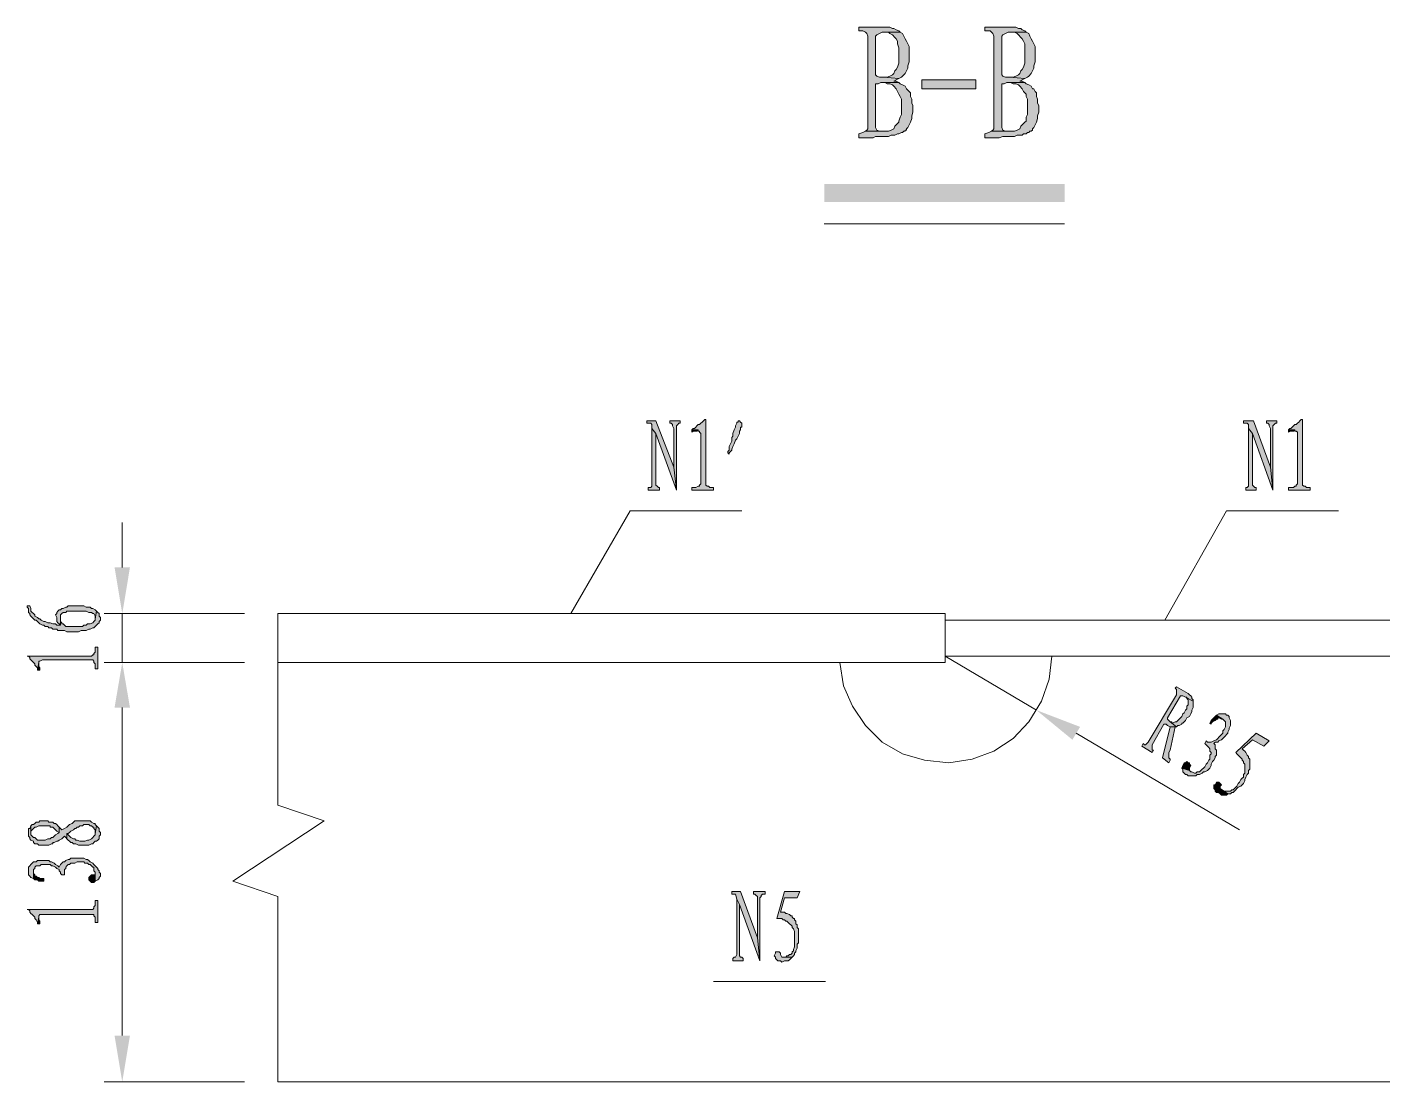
# Model space of a CAD drawing. Header units: inches. Extents: x 20 to 409, y 5 to 283.
# Drawn here: x 102.92 to 147.56, y 31.09 to 65.8 of the extents above; entities that cross this region are included whole.
import ezdxf

# ---------------------------------------------------------------- set-up
doc = ezdxf.new("R2010")
doc.units = ezdxf.units.IN
doc.header["$MEASUREMENT"] = 0
doc.layers.add('C00-00-00', color=7, linetype='Continuous')

msp = doc.modelspace()

# ---------------------------------------------------------------- hatches: boundary and pattern name
at = {"layer": 'C00-00-00'}
h = msp.add_hatch(color=0, dxfattribs=at)
h.dxf.hatch_style = 2
h.paths.add_polyline_path([(131.115, 65.804), (130.311, 65.804), (130.311, 65.677), (130.438, 65.677), (130.523, 65.634), (130.565, 65.592), (130.607, 65.507), (130.607, 62.459), (130.565, 62.417), (130.523, 62.375), (130.988, 62.375), (130.904, 62.417), (130.861, 62.502), (130.861, 63.941), (130.946, 63.941), (131.031, 63.983), (131.623, 63.983), (131.539, 64.026), (131.454, 64.026), (131.539, 64.068), (131.623, 64.11), (131.115, 64.153), (130.988, 64.153), (130.904, 64.195), (130.861, 64.237), (130.861, 65.507), (130.904, 65.55), (130.988, 65.592), (131.073, 65.634), (131.666, 65.634), (131.623, 65.677), (131.539, 65.719), (131.454, 65.761), (131.412, 65.761), (131.327, 65.804)])
h = msp.add_hatch(color=0, dxfattribs=at)
h.dxf.hatch_style = 2
h.paths.add_polyline_path([(131.666, 65.634), (131.158, 65.634), (131.2, 65.634), (131.285, 65.634), (131.327, 65.592), (131.412, 65.55), (131.496, 65.465), (131.539, 65.423), (131.581, 65.338), (131.581, 65.253), (131.623, 65.126), (131.623, 64.618), (131.581, 64.491), (131.539, 64.407), (131.496, 64.364), (131.454, 64.28), (131.412, 64.237), (131.327, 64.195), (131.242, 64.153), (131.115, 64.153), (131.623, 64.11), (131.708, 64.153), (131.75, 64.195), (131.835, 64.28), (131.877, 64.364), (131.92, 64.449), (131.92, 64.534), (131.962, 64.661), (131.962, 65.169), (131.92, 65.253), (131.877, 65.338), (131.835, 65.423), (131.793, 65.507), (131.75, 65.592)])
h = msp.add_hatch(color=0, dxfattribs=at)
h.dxf.hatch_style = 2
h.paths.add_polyline_path([(135.264, 65.804), (134.46, 65.804), (134.46, 65.677), (134.629, 65.677), (134.671, 65.634), (134.714, 65.592), (134.756, 65.507), (134.756, 62.459), (134.714, 62.417), (134.671, 62.375), (135.137, 62.375), (135.052, 62.417), (135.01, 62.502), (135.01, 63.941), (135.095, 63.941), (135.179, 63.983), (135.772, 63.983), (135.687, 64.026), (135.603, 64.026), (135.687, 64.068), (135.772, 64.11), (135.264, 64.153), (135.137, 64.153), (135.052, 64.195), (135.01, 64.237), (135.01, 65.507), (135.052, 65.55), (135.137, 65.592), (135.222, 65.634), (135.814, 65.634), (135.772, 65.677), (135.687, 65.719), (135.645, 65.761), (135.56, 65.761), (135.476, 65.804)])
h = msp.add_hatch(color=0, dxfattribs=at)
h.dxf.hatch_style = 2
h.paths.add_polyline_path([(135.814, 65.634), (135.306, 65.634), (135.349, 65.634), (135.433, 65.634), (135.518, 65.592), (135.56, 65.55), (135.645, 65.465), (135.687, 65.423), (135.73, 65.338), (135.772, 65.253), (135.772, 64.618), (135.73, 64.491), (135.687, 64.407), (135.645, 64.364), (135.603, 64.28), (135.56, 64.237), (135.476, 64.195), (135.391, 64.153), (135.264, 64.153), (135.772, 64.11), (135.857, 64.153), (135.899, 64.195), (135.984, 64.28), (136.026, 64.364), (136.068, 64.449), (136.068, 64.534), (136.111, 64.661), (136.111, 65.169), (136.068, 65.253), (136.026, 65.338), (135.984, 65.423), (135.941, 65.507), (135.899, 65.592)])
h = msp.add_hatch(color=0, dxfattribs=at)
h.dxf.hatch_style = 2
h.paths.add_polyline_path([(131.623, 63.983), (131.115, 63.983), (131.158, 63.983), (131.242, 63.941), (131.327, 63.941), (131.412, 63.899), (131.454, 63.856), (131.539, 63.772), (131.581, 63.687), (131.623, 63.602), (131.666, 63.518), (131.708, 63.433), (131.708, 62.925), (131.666, 62.84), (131.623, 62.713), (131.623, 62.671), (131.539, 62.586), (131.496, 62.544), (131.454, 62.459), (131.369, 62.417), (131.285, 62.375), (131.242, 62.375), (130.523, 62.375), (130.438, 62.332), (130.311, 62.29), (130.311, 62.163), (130.396, 62.163), (130.777, 62.163), (130.861, 62.205), (131.285, 62.205), (131.369, 62.248), (131.496, 62.248), (131.581, 62.29), (131.623, 62.29), (131.708, 62.332), (131.75, 62.332), (131.793, 62.375), (131.835, 62.375), (131.835, 62.417), (131.877, 62.417), (131.877, 62.459), (131.92, 62.502), (131.962, 62.586), (132.004, 62.671), (132.047, 62.798), (132.047, 62.883), (132.089, 63.01), (132.089, 63.221), (132.047, 63.306), (132.047, 63.433), (132.004, 63.518), (132.004, 63.645), (131.962, 63.687), (131.877, 63.772), (131.835, 63.856), (131.75, 63.899), (131.666, 63.941)])
h = msp.add_hatch(color=0, dxfattribs=at)
h.dxf.hatch_style = 2
h.paths.add_polyline_path([(132.385, 64.068), (134.163, 64.068), (134.163, 63.772), (132.385, 63.772)])
h = msp.add_hatch(color=0, dxfattribs=at)
h.dxf.hatch_style = 2
h.paths.add_polyline_path([(135.772, 63.983), (135.306, 63.983), (135.391, 63.941), (135.476, 63.941), (135.56, 63.899), (135.603, 63.856), (135.687, 63.772), (135.73, 63.687), (135.814, 63.602), (135.814, 63.518), (135.857, 63.433), (135.857, 62.925), (135.814, 62.84), (135.814, 62.713), (135.772, 62.671), (135.687, 62.586), (135.645, 62.544), (135.603, 62.459), (135.518, 62.417), (135.433, 62.375), (135.391, 62.375), (134.671, 62.375), (134.587, 62.332), (134.46, 62.29), (134.46, 62.163), (134.544, 62.163), (134.925, 62.163), (135.052, 62.205), (135.433, 62.205), (135.518, 62.248), (135.687, 62.248), (135.73, 62.29), (135.814, 62.29), (135.857, 62.332), (135.899, 62.332), (135.941, 62.375), (135.984, 62.375), (136.026, 62.417), (136.026, 62.459), (136.068, 62.502), (136.111, 62.586), (136.153, 62.671), (136.195, 62.798), (136.195, 62.883), (136.238, 63.01), (136.238, 63.221), (136.195, 63.306), (136.195, 63.433), (136.153, 63.518), (136.153, 63.645), (136.111, 63.687), (136.068, 63.772), (136.026, 63.772), (135.984, 63.856), (135.899, 63.899), (135.814, 63.941)])
h = msp.add_hatch(color=0, dxfattribs=at)
h.dxf.hatch_style = 2
h.paths.add_polyline_path([(129.168, 60.639), (129.168, 60.046), (137.084, 60.639)])
h = msp.add_hatch(color=0, dxfattribs=at)
h.dxf.hatch_style = 2
h.paths.add_polyline_path([(129.168, 60.046), (137.084, 60.639), (137.084, 60.046)])
h = msp.add_hatch(color=0, dxfattribs=at)
h.dxf.hatch_style = 2
h.paths.add_polyline_path([(123.622, 52.85), (123.326, 52.85), (123.326, 52.765), (123.453, 52.765), (123.495, 52.723), (123.495, 52.596), (123.622, 52.426), (124.3, 50.564), (124.215, 51.326)])
h = msp.add_hatch(color=0, dxfattribs=at)
h.dxf.hatch_style = 2
h.paths.add_polyline_path([(124.427, 52.85), (124.088, 52.85), (124.088, 52.765), (124.13, 52.765), (124.173, 52.723), (124.173, 52.68), (124.215, 52.596), (124.215, 51.326), (124.3, 50.564), (124.3, 52.68), (124.342, 52.723), (124.384, 52.765), (124.427, 52.765)])
h = msp.add_hatch(color=0, dxfattribs=at)
h.dxf.hatch_style = 2
h.paths.add_polyline_path([(125.273, 52.892), (125.231, 52.892), (125.189, 52.85), (125.146, 52.807), (125.104, 52.765), (125.062, 52.723), (125.019, 52.723), (124.977, 52.68), (124.935, 52.638), (124.892, 52.596), (124.85, 52.596), (124.808, 52.553), (125.019, 52.553), (125.019, 52.511), (125.062, 52.511), (125.062, 52.469), (125.104, 52.426), (125.104, 50.775), (125.062, 50.733), (125.062, 50.691), (125.019, 50.691), (124.935, 50.648), (124.808, 50.648), (124.808, 50.564), (125.527, 50.564), (125.527, 50.648), (125.4, 50.648), (125.358, 50.691), (125.316, 50.691), (125.273, 50.733)])
h = msp.add_hatch(color=0, dxfattribs=at)
h.dxf.hatch_style = 2
h.paths.add_polyline_path([(126.332, 52.85), (126.332, 52.807), (126.289, 52.807), (126.289, 52.765), (126.247, 52.68), (126.247, 52.638), (126.205, 52.553), (126.162, 52.426), (126.162, 52.342), (126.12, 52.299), (126.12, 52.172), (126.078, 52.088), (126.035, 52.003), (126.035, 51.876), (125.993, 51.834), (125.993, 51.791), (126.035, 51.749), (126.035, 51.791), (126.078, 51.834), (126.12, 51.876), (126.12, 51.918), (126.162, 52.003), (126.205, 52.088), (126.247, 52.215), (126.289, 52.257), (126.332, 52.342), (126.374, 52.426), (126.374, 52.511), (126.416, 52.553), (126.416, 52.638), (126.459, 52.638), (126.459, 52.765), (126.416, 52.807), (126.374, 52.85)])
h = msp.add_hatch(color=0, dxfattribs=at)
h.dxf.hatch_style = 2
h.paths.add_polyline_path([(143.307, 52.85), (142.969, 52.85), (142.969, 52.765), (143.096, 52.765), (143.138, 52.723), (143.138, 52.596), (143.265, 52.426), (143.942, 50.564), (143.858, 51.326)])
h = msp.add_hatch(color=0, dxfattribs=at)
h.dxf.hatch_style = 2
h.paths.add_polyline_path([(144.069, 52.85), (143.731, 52.85), (143.731, 52.765), (143.773, 52.765), (143.815, 52.723), (143.815, 52.68), (143.858, 52.596), (143.858, 51.326), (143.942, 50.564), (143.942, 52.68), (143.985, 52.723), (144.027, 52.765), (144.069, 52.765)])
h = msp.add_hatch(color=0, dxfattribs=at)
h.dxf.hatch_style = 2
h.paths.add_polyline_path([(144.916, 52.892), (144.874, 52.892), (144.831, 52.85), (144.789, 52.807), (144.747, 52.765), (144.704, 52.723), (144.662, 52.723), (144.62, 52.68), (144.577, 52.638), (144.535, 52.596), (144.493, 52.596), (144.45, 52.553), (144.662, 52.553), (144.662, 52.511), (144.704, 52.511), (144.747, 52.469), (144.747, 50.775), (144.704, 50.733), (144.704, 50.691), (144.662, 50.691), (144.62, 50.648), (144.45, 50.648), (144.45, 50.564), (145.17, 50.564), (145.17, 50.648), (145.043, 50.648), (145.001, 50.691), (144.958, 50.691), (144.916, 50.733)])
h = msp.add_hatch(color=0, dxfattribs=at)
h.dxf.hatch_style = 2
h.paths.add_polyline_path([(123.495, 52.596), (123.495, 50.691), (123.453, 50.648), (123.368, 50.648), (123.368, 50.564), (123.749, 50.564), (123.749, 50.648), (123.707, 50.648), (123.665, 50.691), (123.622, 50.733), (123.622, 52.426)])
h = msp.add_hatch(color=0, dxfattribs=at)
h.dxf.hatch_style = 2
h.paths.add_polyline_path([(124.808, 52.553), (124.808, 52.469), (124.85, 52.511), (124.977, 52.511), (125.019, 52.553)])
h = msp.add_hatch(color=0, dxfattribs=at)
h.dxf.hatch_style = 2
h.paths.add_polyline_path([(143.138, 52.596), (143.138, 50.691), (143.096, 50.648), (143.053, 50.648), (143.053, 50.564), (143.392, 50.564), (143.392, 50.648), (143.35, 50.648), (143.307, 50.691), (143.265, 50.733), (143.265, 52.426)])
h = msp.add_hatch(color=0, dxfattribs=at)
h.dxf.hatch_style = 2
h.paths.add_polyline_path([(144.45, 52.553), (144.45, 52.469), (144.493, 52.511), (144.62, 52.511), (144.662, 52.553)])
h = msp.add_hatch(color=0, dxfattribs=at)
h.dxf.hatch_style = 2
h.paths.add_polyline_path([(105.8, 48.024), (106.308, 48.024), (106.054, 46.5)])
h = msp.add_hatch(color=0, dxfattribs=at)
h.dxf.hatch_style = 2
h.paths.add_polyline_path([(102.921, 46.754), (102.921, 46.711), (102.964, 46.669), (102.964, 46.542), (103.006, 46.5), (103.006, 46.457), (103.048, 46.415), (103.091, 46.373), (103.133, 46.33), (103.175, 46.288), (103.218, 46.288), (103.26, 46.246), (103.302, 46.203), (103.345, 46.161), (103.429, 46.119), (103.472, 46.119), (103.514, 46.076), (103.599, 46.076), (103.641, 46.034), (103.726, 46.034), (103.768, 45.992), (103.895, 45.992), (103.937, 45.949), (104.022, 45.949), (104.064, 45.949), (104.149, 45.949), (104.234, 45.907), (104.615, 45.907), (104.699, 45.949), (104.869, 45.949), (104.953, 45.992), (104.996, 45.992), (105.08, 46.034), (105.123, 46.034), (105.165, 46.076), (105.207, 46.119), (105.25, 46.161), (105.292, 46.203), (105.292, 46.246), (105.334, 46.288), (105.334, 46.373), (105.292, 46.415), (105.292, 46.5), (105.25, 46.542), (105.207, 46.584), (105.165, 46.33), (105.165, 46.288), (105.123, 46.246), (105.08, 46.203), (104.996, 46.161), (104.911, 46.161), (104.869, 46.119), (104.784, 46.119), (104.742, 46.076), (104.191, 46.076), (104.149, 46.119), (104.107, 46.161), (104.064, 46.161), (104.064, 46.203), (104.022, 46.246), (104.022, 46.415), (104.022, 46.119), (103.895, 46.119), (103.853, 46.161), (103.768, 46.161), (103.683, 46.203), (103.599, 46.203), (103.514, 46.246), (103.472, 46.246), (103.387, 46.288), (103.345, 46.33), (103.302, 46.33), (103.26, 46.373), (103.175, 46.415), (103.175, 46.457), (103.133, 46.5), (103.091, 46.542), (103.048, 46.584), (103.048, 46.669), (103.006, 46.754)])
h = msp.add_hatch(color=0, dxfattribs=at)
h.dxf.hatch_style = 2
h.paths.add_polyline_path([(103.853, 46.457), (103.895, 46.373), (103.895, 46.246), (103.937, 46.203), (103.98, 46.161), (104.022, 46.119), (104.022, 46.457), (104.064, 46.5), (104.107, 46.542), (104.191, 46.542), (104.234, 46.584), (104.869, 46.584), (104.953, 46.542), (104.996, 46.542), (105.038, 46.542), (105.08, 46.5), (105.123, 46.5), (105.165, 46.415), (105.165, 46.33), (105.207, 46.584), (105.165, 46.627), (105.08, 46.669), (105.038, 46.669), (104.996, 46.711), (104.869, 46.711), (104.784, 46.754), (104.276, 46.754), (104.234, 46.711), (104.191, 46.711), (104.107, 46.669), (104.064, 46.669), (104.022, 46.627), (103.98, 46.627), (103.937, 46.584), (103.895, 46.542), (103.895, 46.5)])
h = msp.add_hatch(color=0, dxfattribs=at)
h.dxf.hatch_style = 2
h.paths.add_polyline_path([(102.921, 45.103), (102.964, 45.103), (103.006, 45.06), (103.006, 45.018), (103.048, 44.976), (103.091, 44.933), (103.133, 44.891), (103.175, 44.849), (103.175, 44.806), (103.218, 44.764), (103.26, 44.722), (103.26, 44.637), (103.302, 44.891), (103.302, 44.933), (103.345, 44.933), (103.429, 44.976), (105.08, 44.976), (105.123, 44.933), (105.123, 44.891), (105.165, 44.849), (105.165, 44.679), (105.25, 44.679), (105.25, 45.399), (105.165, 45.399), (105.165, 45.23), (105.123, 45.187), (105.123, 45.145), (105.08, 45.145), (105.038, 45.103)])
h = msp.add_hatch(color=0, dxfattribs=at)
h.dxf.hatch_style = 2
h.paths.add_polyline_path([(103.26, 44.637), (103.345, 44.637), (103.345, 44.679), (103.345, 44.722), (103.302, 44.764), (103.302, 44.891)])
h = msp.add_hatch(color=0, dxfattribs=at)
h.dxf.hatch_style = 2
h.paths.add_polyline_path([(105.8, 43.409), (106.308, 43.409), (106.054, 44.891)])
h = msp.add_hatch(color=0, dxfattribs=at)
h.dxf.hatch_style = 2
h.paths.add_polyline_path([(105.8, 43.409), (106.308, 43.409), (106.054, 44.891)])
h = msp.add_hatch(color=0, dxfattribs=at)
h.dxf.hatch_style = 2
h.paths.add_polyline_path([(141.148, 43.875), (140.767, 44.087), (140.725, 44.044), (140.767, 44.002), (140.767, 43.833), (139.836, 42.266), (139.794, 42.224), (139.751, 42.182), (139.709, 42.182), (139.667, 42.224), (139.624, 42.139), (139.963, 41.928), (140.005, 42.012), (139.963, 42.012), (139.963, 42.055), (139.963, 42.182), (140.344, 42.859), (140.429, 42.859), (140.471, 42.817), (140.556, 42.774), (140.725, 42.774), (140.767, 42.774), (140.556, 42.944), (140.513, 42.986), (140.471, 43.028), (140.471, 43.071), (140.894, 43.79), (140.979, 43.79), (141.064, 43.748), (141.318, 43.621), (141.318, 43.663), (141.275, 43.706), (141.275, 43.748), (141.233, 43.79), (141.191, 43.833)])
h = msp.add_hatch(color=0, dxfattribs=at)
h.dxf.hatch_style = 2
h.paths.add_polyline_path([(141.318, 43.621), (141.064, 43.748), (141.106, 43.748), (141.106, 43.706), (141.148, 43.663), (141.148, 43.494), (141.106, 43.452), (141.106, 43.367), (141.064, 43.325), (141.021, 43.24), (140.979, 43.198), (140.937, 43.113), (140.894, 43.071), (140.852, 43.028), (140.81, 42.986), (140.767, 42.944), (140.725, 42.944), (140.64, 42.901), (140.598, 42.944), (140.556, 42.944), (140.767, 42.774), (140.81, 42.817), (140.852, 42.817), (140.937, 42.859), (140.937, 42.901), (140.979, 42.901), (141.021, 42.944), (141.064, 42.986), (141.106, 43.071), (141.191, 43.113), (141.233, 43.198), (141.275, 43.282), (141.275, 43.325), (141.318, 43.409)])
h = msp.add_hatch(color=0, dxfattribs=at)
h.dxf.hatch_style = 2
h.paths.add_polyline_path([(137.592, 42.774), (137.338, 42.351), (136.153, 43.325)])
h = msp.add_hatch(color=0, dxfattribs=at)
h.dxf.hatch_style = 2
h.paths.add_polyline_path([(142.418, 43.155), (142.376, 43.198), (142.164, 43.198), (142.08, 43.155), (142.291, 43.028), (142.334, 42.986), (142.376, 42.944), (142.376, 42.774), (142.334, 42.69), (142.291, 42.647), (142.291, 42.563), (142.249, 42.52), (142.207, 42.478), (142.164, 42.436), (142.122, 42.393), (142.08, 42.351), (141.995, 42.309), (141.91, 42.266), (141.868, 42.266), (141.783, 42.266), (141.741, 42.309), (141.699, 42.224), (141.741, 42.182), (141.783, 42.139), (141.826, 42.097), (141.868, 42.055), (141.868, 41.97), (141.91, 41.928), (141.91, 41.885), (141.868, 41.843), (141.868, 41.716), (141.826, 41.674), (141.783, 41.589), (141.741, 41.547), (141.699, 41.462), (141.656, 41.42), (141.614, 41.377), (141.572, 41.335), (141.529, 41.293), (141.445, 41.293), (141.402, 41.25), (141.36, 41.25), (141.275, 41.293), (141.233, 41.293), (141.191, 41.335), (140.937, 41.42), (140.979, 41.377), (140.979, 41.293), (141.021, 41.25), (141.064, 41.208), (141.106, 41.208), (141.148, 41.166), (141.402, 41.166), (141.445, 41.208), (141.529, 41.208), (141.614, 41.25), (141.656, 41.293), (141.699, 41.293), (141.783, 41.335), (141.826, 41.377), (141.868, 41.42), (141.91, 41.504), (141.91, 41.547), (141.953, 41.631), (141.995, 41.674), (142.037, 41.758), (142.037, 41.801), (142.08, 41.843), (142.08, 42.012), (142.037, 42.055), (142.037, 42.182), (141.995, 42.224), (142.037, 42.266), (142.122, 42.266), (142.164, 42.309), (142.249, 42.351), (142.291, 42.393), (142.334, 42.436), (142.376, 42.478), (142.418, 42.52), (142.461, 42.563), (142.461, 42.605), (142.503, 42.69), (142.503, 42.732), (142.545, 42.817), (142.545, 42.986), (142.503, 43.071), (142.503, 43.113), (142.461, 43.155)])
h = msp.add_hatch(color=0, dxfattribs=at)
h.dxf.hatch_style = 2
h.paths.add_polyline_path([(142.08, 43.155), (142.037, 43.113), (141.995, 43.071), (141.953, 43.028), (141.91, 42.986), (141.868, 42.901), (141.91, 42.859), (141.91, 42.901), (141.953, 42.944), (142.037, 42.986), (142.08, 43.028), (142.122, 43.028), (142.122, 43.071), (142.164, 43.071), (142.249, 43.028), (142.291, 43.028)])
h = msp.add_hatch(color=0, dxfattribs=at)
h.dxf.hatch_style = 2
h.paths.add_polyline_path([(140.725, 42.774), (140.556, 42.774), (140.302, 41.758), (140.513, 41.589), (140.556, 41.674), (140.556, 41.716), (140.513, 41.758), (140.513, 41.928), (140.556, 42.012)])
h = msp.add_hatch(color=0, dxfattribs=at)
h.dxf.hatch_style = 2
h.paths.add_polyline_path([(143.815, 42.309), (143.392, 42.563), (142.715, 41.928), (142.757, 41.885), (142.799, 41.843), (142.842, 41.801), (142.884, 41.758), (142.926, 41.716), (142.926, 41.674), (142.969, 41.631), (142.969, 41.589), (143.011, 41.547), (143.011, 41.25), (142.969, 41.208), (142.969, 41.123), (142.926, 41.081), (142.884, 41.039), (142.842, 40.954), (142.799, 40.912), (142.757, 40.827), (142.715, 40.785), (142.672, 40.742), (142.63, 40.7), (142.588, 40.7), (142.545, 40.658), (142.334, 40.658), (142.249, 40.7), (142.207, 40.742), (142.461, 40.573), (142.545, 40.573), (142.588, 40.615), (142.63, 40.615), (142.672, 40.658), (142.715, 40.7), (142.757, 40.742), (142.799, 40.785), (142.884, 40.827), (142.926, 40.869), (142.969, 40.912), (143.011, 40.996), (143.011, 41.039), (143.053, 41.123), (143.096, 41.208), (143.138, 41.25), (143.138, 41.335), (143.18, 41.377), (143.18, 41.716), (143.138, 41.758), (143.138, 41.801), (143.096, 41.843), (143.053, 41.928), (143.011, 41.97), (142.969, 42.012), (142.926, 42.055), (143.265, 42.351), (143.646, 42.139)])
h = msp.add_hatch(color=0, dxfattribs=at)
h.dxf.hatch_style = 2
h.paths.add_polyline_path([(141.148, 41.589), (141.106, 41.631), (141.064, 41.589), (141.021, 41.589), (140.979, 41.504), (140.937, 41.42), (141.191, 41.335), (141.191, 41.42), (141.233, 41.504), (141.191, 41.547), (141.191, 41.589)])
h = msp.add_hatch(color=0, dxfattribs=at)
h.dxf.hatch_style = 2
h.paths.add_polyline_path([(142.164, 40.954), (142.08, 40.954), (142.037, 40.869), (141.995, 40.869), (141.995, 40.785), (141.995, 40.742), (142.037, 40.7), (142.037, 40.658), (142.08, 40.615), (142.122, 40.615), (142.207, 40.573), (142.249, 40.531), (142.418, 40.531), (142.461, 40.573), (142.207, 40.742), (142.207, 40.827), (142.249, 40.869), (142.207, 40.912)])
h = msp.add_hatch(color=0, dxfattribs=at)
h.dxf.hatch_style = 2
h.paths.add_polyline_path([(102.964, 39.303), (102.964, 39.176), (103.006, 39.134), (103.006, 39.091), (103.048, 39.049), (103.133, 39.007), (103.133, 38.964), (103.175, 38.922), (103.26, 38.922), (103.302, 38.88), (103.641, 38.88), (103.726, 38.922), (103.768, 38.922), (103.768, 38.964), (103.81, 38.964), (103.895, 39.007), (103.937, 39.007), (103.98, 39.049), (104.064, 39.091), (104.149, 39.176), (104.191, 39.134), (104.234, 39.091), (104.234, 39.261), (104.276, 39.261), (104.318, 39.303), (104.361, 39.345), (104.445, 39.388), (104.488, 39.43), (104.53, 39.43), (104.572, 39.472), (104.615, 39.472), (104.657, 39.515), (104.742, 39.515), (104.784, 39.557), (104.953, 39.557), (104.996, 39.515), (105.038, 39.515), (105.08, 39.472), (105.123, 39.472), (105.123, 39.43), (105.165, 39.388), (105.165, 39.261), (105.207, 39.515), (105.165, 39.557), (105.165, 39.599), (105.123, 39.599), (105.038, 39.642), (104.996, 39.684), (104.488, 39.684), (104.445, 39.642), (104.403, 39.599), (104.318, 39.557), (104.276, 39.515), (104.234, 39.472), (104.149, 39.43), (104.064, 39.388), (104.022, 39.43), (103.98, 39.472), (103.98, 39.303), (103.937, 39.261), (103.853, 39.218), (103.81, 39.176), (103.768, 39.134), (103.726, 39.134), (103.683, 39.091), (103.599, 39.091), (103.514, 39.049), (103.26, 39.049), (103.218, 39.091), (103.175, 39.134), (103.133, 39.134), (103.091, 39.176), (103.048, 39.218), (103.048, 39.515), (103.006, 39.43), (102.964, 39.43), (102.964, 39.388)])
h = msp.add_hatch(color=0, dxfattribs=at)
h.dxf.hatch_style = 2
h.paths.add_polyline_path([(103.048, 39.515), (103.048, 39.303), (103.048, 39.345), (103.091, 39.388), (103.133, 39.43), (103.175, 39.472), (103.218, 39.472), (103.302, 39.515), (103.683, 39.515), (103.683, 39.472), (103.768, 39.472), (103.81, 39.43), (103.853, 39.388), (103.895, 39.345), (103.98, 39.303), (103.98, 39.472), (103.937, 39.515), (103.895, 39.557), (103.853, 39.599), (103.81, 39.599), (103.768, 39.642), (103.641, 39.642), (103.599, 39.684), (103.345, 39.684), (103.302, 39.642), (103.218, 39.642), (103.175, 39.599), (103.133, 39.557), (103.091, 39.557)])
h = msp.add_hatch(color=0, dxfattribs=at)
h.dxf.hatch_style = 2
h.paths.add_polyline_path([(104.234, 39.091), (104.276, 39.049), (104.318, 39.007), (104.361, 38.964), (104.403, 38.964), (104.445, 38.922), (104.53, 38.922), (104.615, 38.88), (104.953, 38.88), (105.038, 38.922), (105.08, 38.922), (105.123, 38.964), (105.165, 39.007), (105.207, 39.007), (105.25, 39.049), (105.292, 39.091), (105.292, 39.176), (105.334, 39.218), (105.334, 39.303), (105.292, 39.345), (105.292, 39.43), (105.25, 39.472), (105.207, 39.515), (105.165, 39.261), (105.165, 39.218), (105.123, 39.176), (105.08, 39.134), (105.038, 39.091), (104.953, 39.049), (104.911, 39.049), (104.826, 39.007), (104.657, 39.007), (104.572, 39.049), (104.53, 39.049), (104.488, 39.091), (104.445, 39.091), (104.361, 39.134), (104.318, 39.176), (104.234, 39.261)])
h = msp.add_hatch(color=0, dxfattribs=at)
h.dxf.hatch_style = 2
h.paths.add_polyline_path([(102.964, 38.033), (102.964, 37.906), (103.006, 37.864), (103.048, 37.821), (103.133, 37.779), (103.133, 38.075), (103.175, 38.118), (103.175, 38.16), (103.218, 38.202), (103.345, 38.202), (103.387, 38.245), (103.683, 38.245), (103.726, 38.202), (103.768, 38.202), (103.853, 38.16), (103.895, 38.118), (103.98, 38.075), (103.98, 38.033), (104.022, 37.991), (104.022, 37.948), (104.064, 37.906), (104.149, 37.906), (104.149, 37.948), (104.149, 38.075), (104.191, 38.118), (104.191, 38.16), (104.234, 38.202), (104.276, 38.245), (104.318, 38.245), (104.361, 38.287), (104.488, 38.287), (104.572, 38.329), (104.784, 38.329), (104.826, 38.287), (104.911, 38.287), (104.953, 38.245), (104.996, 38.245), (105.038, 38.202), (105.08, 38.16), (105.123, 38.16), (105.123, 38.075), (105.123, 38.033), (105.165, 37.991), (105.165, 37.694), (105.25, 37.737), (105.292, 37.779), (105.292, 37.821), (105.334, 37.864), (105.334, 37.948), (105.292, 37.991), (105.292, 38.033), (105.25, 38.075), (105.25, 38.118), (105.207, 38.16), (105.123, 38.245), (105.08, 38.287), (104.996, 38.329), (104.953, 38.372), (104.911, 38.414), (104.869, 38.414), (104.784, 38.456), (104.361, 38.456), (104.318, 38.414), (104.276, 38.414), (104.191, 38.372), (104.149, 38.329), (104.107, 38.329), (104.064, 38.287), (104.022, 38.245), (103.98, 38.16), (103.937, 38.202), (103.853, 38.245), (103.81, 38.287), (103.726, 38.329), (103.683, 38.329), (103.641, 38.372), (103.26, 38.372), (103.218, 38.329), (103.133, 38.329), (103.091, 38.287), (103.048, 38.245), (103.006, 38.202), (102.964, 38.16)])
h = msp.add_hatch(color=0, dxfattribs=at)
h.dxf.hatch_style = 2
h.paths.add_polyline_path([(103.133, 37.779), (103.175, 37.737), (103.26, 37.737), (103.302, 37.694), (103.472, 37.694), (103.472, 37.779), (103.345, 37.779), (103.302, 37.821), (103.26, 37.821), (103.218, 37.864), (103.175, 37.864), (103.175, 37.906), (103.133, 37.948), (103.133, 38.033)])
h = msp.add_hatch(color=0, dxfattribs=at)
h.dxf.hatch_style = 2
h.paths.add_polyline_path([(104.953, 37.779), (104.953, 37.737), (104.996, 37.694), (105.038, 37.652), (105.123, 37.652), (105.165, 37.694), (105.165, 37.906), (105.123, 37.906), (105.038, 37.906), (104.996, 37.864), (104.953, 37.821)])
h = msp.add_hatch(color=0, dxfattribs=at)
h.dxf.hatch_style = 2
h.paths.add_polyline_path([(102.921, 36.763), (102.964, 36.763), (103.006, 36.721), (103.006, 36.678), (103.048, 36.636), (103.091, 36.594), (103.133, 36.551), (103.175, 36.509), (103.175, 36.467), (103.218, 36.424), (103.26, 36.34), (103.26, 36.297), (103.302, 36.509), (103.302, 36.551), (103.345, 36.594), (105.123, 36.594), (105.123, 36.551), (105.165, 36.509), (105.165, 36.34), (105.25, 36.34), (105.25, 37.059), (105.165, 37.059), (105.165, 36.89), (105.123, 36.848), (105.123, 36.805), (105.08, 36.763)])
h = msp.add_hatch(color=0, dxfattribs=at)
h.dxf.hatch_style = 2
h.paths.add_polyline_path([(126.416, 37.356), (126.12, 37.356), (126.12, 37.271), (126.247, 37.271), (126.289, 37.102), (126.374, 36.932), (127.051, 35.07), (126.967, 35.832)])
h = msp.add_hatch(color=0, dxfattribs=at)
h.dxf.hatch_style = 2
h.paths.add_polyline_path([(126.289, 37.102), (126.289, 35.281), (126.247, 35.197), (126.205, 35.197), (126.162, 35.154), (126.162, 35.07), (126.501, 35.07), (126.501, 35.154), (126.459, 35.197), (126.416, 35.197), (126.374, 35.239), (126.374, 36.932)])
h = msp.add_hatch(color=0, dxfattribs=at)
h.dxf.hatch_style = 2
h.paths.add_polyline_path([(127.221, 37.356), (126.84, 37.356), (126.84, 37.271), (126.882, 37.271), (126.924, 37.229), (126.967, 37.186), (126.967, 35.832), (127.051, 35.07), (127.051, 37.144), (127.094, 37.186), (127.094, 37.229), (127.136, 37.271), (127.221, 37.271)])
h = msp.add_hatch(color=0, dxfattribs=at)
h.dxf.hatch_style = 2
h.paths.add_polyline_path([(128.364, 37.356), (127.856, 37.356), (127.602, 36.467), (127.771, 36.467), (127.813, 36.424), (127.856, 36.424), (127.898, 36.382), (127.94, 36.382), (127.983, 36.34), (128.025, 36.297), (128.067, 36.255), (128.11, 36.213), (128.11, 36.17), (128.152, 36.128), (128.194, 36.043), (128.194, 35.535), (128.152, 35.451), (128.152, 35.408), (128.11, 35.366), (128.11, 35.324), (128.067, 35.281), (128.025, 35.281), (127.983, 35.239), (127.94, 35.239), (127.898, 35.197), (127.771, 35.197), (128.11, 35.197), (128.152, 35.239), (128.194, 35.281), (128.194, 35.324), (128.237, 35.366), (128.237, 35.408), (128.279, 35.493), (128.279, 35.62), (128.321, 35.662), (128.321, 36.128), (128.279, 36.17), (128.279, 36.255), (128.237, 36.297), (128.237, 36.382), (128.194, 36.424), (128.194, 36.467), (128.152, 36.467), (128.11, 36.509), (128.11, 36.551), (128.067, 36.551), (128.025, 36.594), (127.94, 36.636), (127.898, 36.636), (127.856, 36.678), (127.729, 36.678), (127.856, 37.144), (128.279, 37.144)])
h = msp.add_hatch(color=0, dxfattribs=at)
h.dxf.hatch_style = 2
h.paths.add_polyline_path([(103.26, 36.297), (103.345, 36.297), (103.345, 36.34), (103.345, 36.382), (103.302, 36.424), (103.302, 36.509)])
h = msp.add_hatch(color=0, dxfattribs=at)
h.dxf.hatch_style = 2
h.paths.add_polyline_path([(127.644, 35.366), (127.559, 35.366), (127.559, 35.324), (127.517, 35.239), (127.559, 35.197), (127.559, 35.154), (127.602, 35.112), (127.644, 35.07), (127.729, 35.07), (127.771, 35.027), (127.856, 35.07), (127.983, 35.07), (128.025, 35.112), (128.067, 35.154), (128.11, 35.197), (127.771, 35.197), (127.729, 35.281), (127.729, 35.324), (127.686, 35.366)])
h = msp.add_hatch(color=0, dxfattribs=at)
h.dxf.hatch_style = 2
h.paths.add_polyline_path([(105.8, 32.614), (106.308, 32.614), (106.054, 31.09)])

# ---------------------------------------------------------------- linework, layer by layer
at = {"layer": 'C00-00-00', "color": 0, "lineweight": 0}
for points in [[(131.115, 65.804), (130.311, 65.804), (130.311, 65.677), (130.438, 65.677), (130.523, 65.634), (130.565, 65.592), (130.607, 65.507), (130.607, 62.459), (130.565, 62.417), (130.523, 62.375), (130.988, 62.375), (130.904, 62.417), (130.861, 62.502), (130.861, 63.941), (130.946, 63.941), (131.031, 63.983), (131.623, 63.983), (131.539, 64.026), (131.454, 64.026), (131.539, 64.068), (131.623, 64.11), (131.115, 64.153), (130.988, 64.153), (130.904, 64.195), (130.861, 64.237), (130.861, 65.507), (130.904, 65.55), (130.988, 65.592), (131.073, 65.634), (131.666, 65.634), (131.623, 65.677), (131.539, 65.719), (131.454, 65.761), (131.412, 65.761), (131.327, 65.804)], [(131.666, 65.634), (131.158, 65.634), (131.2, 65.634), (131.285, 65.634), (131.327, 65.592), (131.412, 65.55), (131.496, 65.465), (131.539, 65.423), (131.581, 65.338), (131.581, 65.253), (131.623, 65.126), (131.623, 64.618), (131.581, 64.491), (131.539, 64.407), (131.496, 64.364), (131.454, 64.28), (131.412, 64.237), (131.327, 64.195), (131.242, 64.153), (131.115, 64.153), (131.623, 64.11), (131.708, 64.153), (131.75, 64.195), (131.835, 64.28), (131.877, 64.364), (131.92, 64.449), (131.92, 64.534), (131.962, 64.661), (131.962, 65.169), (131.92, 65.253), (131.877, 65.338), (131.835, 65.423), (131.793, 65.507), (131.75, 65.592)], [(135.264, 65.804), (134.46, 65.804), (134.46, 65.677), (134.629, 65.677), (134.671, 65.634), (134.714, 65.592), (134.756, 65.507), (134.756, 62.459), (134.714, 62.417), (134.671, 62.375), (135.137, 62.375), (135.052, 62.417), (135.01, 62.502), (135.01, 63.941), (135.095, 63.941), (135.179, 63.983), (135.772, 63.983), (135.687, 64.026), (135.603, 64.026), (135.687, 64.068), (135.772, 64.11), (135.264, 64.153), (135.137, 64.153), (135.052, 64.195), (135.01, 64.237), (135.01, 65.507), (135.052, 65.55), (135.137, 65.592), (135.222, 65.634), (135.814, 65.634), (135.772, 65.677), (135.687, 65.719), (135.645, 65.761), (135.56, 65.761), (135.476, 65.804)], [(135.814, 65.634), (135.306, 65.634), (135.349, 65.634), (135.433, 65.634), (135.518, 65.592), (135.56, 65.55), (135.645, 65.465), (135.687, 65.423), (135.73, 65.338), (135.772, 65.253), (135.772, 64.618), (135.73, 64.491), (135.687, 64.407), (135.645, 64.364), (135.603, 64.28), (135.56, 64.237), (135.476, 64.195), (135.391, 64.153), (135.264, 64.153), (135.772, 64.11), (135.857, 64.153), (135.899, 64.195), (135.984, 64.28), (136.026, 64.364), (136.068, 64.449), (136.068, 64.534), (136.111, 64.661), (136.111, 65.169), (136.068, 65.253), (136.026, 65.338), (135.984, 65.423), (135.941, 65.507), (135.899, 65.592)], [(131.623, 63.983), (131.115, 63.983), (131.158, 63.983), (131.242, 63.941), (131.327, 63.941), (131.412, 63.899), (131.454, 63.856), (131.539, 63.772), (131.581, 63.687), (131.623, 63.602), (131.666, 63.518), (131.708, 63.433), (131.708, 62.925), (131.666, 62.84), (131.623, 62.713), (131.623, 62.671), (131.539, 62.586), (131.496, 62.544), (131.454, 62.459), (131.369, 62.417), (131.285, 62.375), (131.242, 62.375), (130.523, 62.375), (130.438, 62.332), (130.311, 62.29), (130.311, 62.163), (130.396, 62.163), (130.777, 62.163), (130.861, 62.205), (131.285, 62.205), (131.369, 62.248), (131.496, 62.248), (131.581, 62.29), (131.623, 62.29), (131.708, 62.332), (131.75, 62.332), (131.793, 62.375), (131.835, 62.375), (131.835, 62.417), (131.877, 62.417), (131.877, 62.459), (131.92, 62.502), (131.962, 62.586), (132.004, 62.671), (132.047, 62.798), (132.047, 62.883), (132.089, 63.01), (132.089, 63.221), (132.047, 63.306), (132.047, 63.433), (132.004, 63.518), (132.004, 63.645), (131.962, 63.687), (131.877, 63.772), (131.835, 63.856), (131.75, 63.899), (131.666, 63.941)], [(132.385, 64.068), (134.163, 64.068), (134.163, 63.772), (132.385, 63.772)], [(135.772, 63.983), (135.306, 63.983), (135.391, 63.941), (135.476, 63.941), (135.56, 63.899), (135.603, 63.856), (135.687, 63.772), (135.73, 63.687), (135.814, 63.602), (135.814, 63.518), (135.857, 63.433), (135.857, 62.925), (135.814, 62.84), (135.814, 62.713), (135.772, 62.671), (135.687, 62.586), (135.645, 62.544), (135.603, 62.459), (135.518, 62.417), (135.433, 62.375), (135.391, 62.375), (134.671, 62.375), (134.587, 62.332), (134.46, 62.29), (134.46, 62.163), (134.544, 62.163), (134.925, 62.163), (135.052, 62.205), (135.433, 62.205), (135.518, 62.248), (135.687, 62.248), (135.73, 62.29), (135.814, 62.29), (135.857, 62.332), (135.899, 62.332), (135.941, 62.375), (135.984, 62.375), (136.026, 62.417), (136.026, 62.459), (136.068, 62.502), (136.111, 62.586), (136.153, 62.671), (136.195, 62.798), (136.195, 62.883), (136.238, 63.01), (136.238, 63.221), (136.195, 63.306), (136.195, 63.433), (136.153, 63.518), (136.153, 63.645), (136.111, 63.687), (136.068, 63.772), (136.026, 63.772), (135.984, 63.856), (135.899, 63.899), (135.814, 63.941)], [(123.622, 52.85), (123.326, 52.85), (123.326, 52.765), (123.453, 52.765), (123.495, 52.723), (123.495, 52.596), (123.622, 52.426), (124.3, 50.564), (124.215, 51.326)], [(124.427, 52.85), (124.088, 52.85), (124.088, 52.765), (124.13, 52.765), (124.173, 52.723), (124.173, 52.68), (124.215, 52.596), (124.215, 51.326), (124.3, 50.564), (124.3, 52.68), (124.342, 52.723), (124.384, 52.765), (124.427, 52.765)], [(125.273, 52.892), (125.231, 52.892), (125.189, 52.85), (125.146, 52.807), (125.104, 52.765), (125.062, 52.723), (125.019, 52.723), (124.977, 52.68), (124.935, 52.638), (124.892, 52.596), (124.85, 52.596), (124.808, 52.553), (125.019, 52.553), (125.019, 52.511), (125.062, 52.511), (125.062, 52.469), (125.104, 52.426), (125.104, 50.775), (125.062, 50.733), (125.062, 50.691), (125.019, 50.691), (124.935, 50.648), (124.808, 50.648), (124.808, 50.564), (125.527, 50.564), (125.527, 50.648), (125.4, 50.648), (125.358, 50.691), (125.316, 50.691), (125.273, 50.733)], [(126.332, 52.85), (126.332, 52.807), (126.289, 52.807), (126.289, 52.765), (126.247, 52.68), (126.247, 52.638), (126.205, 52.553), (126.162, 52.426), (126.162, 52.342), (126.12, 52.299), (126.12, 52.172), (126.078, 52.088), (126.035, 52.003), (126.035, 51.876), (125.993, 51.834), (125.993, 51.791), (126.035, 51.749), (126.035, 51.791), (126.078, 51.834), (126.12, 51.876), (126.12, 51.918), (126.162, 52.003), (126.205, 52.088), (126.247, 52.215), (126.289, 52.257), (126.332, 52.342), (126.374, 52.426), (126.374, 52.511), (126.416, 52.553), (126.416, 52.638), (126.459, 52.638), (126.459, 52.765), (126.416, 52.807), (126.374, 52.85)], [(143.307, 52.85), (142.969, 52.85), (142.969, 52.765), (143.096, 52.765), (143.138, 52.723), (143.138, 52.596), (143.265, 52.426), (143.942, 50.564), (143.858, 51.326)], [(144.069, 52.85), (143.731, 52.85), (143.731, 52.765), (143.773, 52.765), (143.815, 52.723), (143.815, 52.68), (143.858, 52.596), (143.858, 51.326), (143.942, 50.564), (143.942, 52.68), (143.985, 52.723), (144.027, 52.765), (144.069, 52.765)], [(144.916, 52.892), (144.874, 52.892), (144.831, 52.85), (144.789, 52.807), (144.747, 52.765), (144.704, 52.723), (144.662, 52.723), (144.62, 52.68), (144.577, 52.638), (144.535, 52.596), (144.493, 52.596), (144.45, 52.553), (144.662, 52.553), (144.662, 52.511), (144.704, 52.511), (144.747, 52.469), (144.747, 50.775), (144.704, 50.733), (144.704, 50.691), (144.662, 50.691), (144.62, 50.648), (144.45, 50.648), (144.45, 50.564), (145.17, 50.564), (145.17, 50.648), (145.043, 50.648), (145.001, 50.691), (144.958, 50.691), (144.916, 50.733)], [(123.495, 52.596), (123.495, 50.691), (123.453, 50.648), (123.368, 50.648), (123.368, 50.564), (123.749, 50.564), (123.749, 50.648), (123.707, 50.648), (123.665, 50.691), (123.622, 50.733), (123.622, 52.426)], [(124.808, 52.553), (124.808, 52.469), (124.85, 52.511), (124.977, 52.511), (125.019, 52.553)], [(143.138, 52.596), (143.138, 50.691), (143.096, 50.648), (143.053, 50.648), (143.053, 50.564), (143.392, 50.564), (143.392, 50.648), (143.35, 50.648), (143.307, 50.691), (143.265, 50.733), (143.265, 52.426)], [(144.45, 52.553), (144.45, 52.469), (144.493, 52.511), (144.62, 52.511), (144.662, 52.553)], [(102.921, 46.754), (102.921, 46.711), (102.964, 46.669), (102.964, 46.542), (103.006, 46.5), (103.006, 46.457), (103.048, 46.415), (103.091, 46.373), (103.133, 46.33), (103.175, 46.288), (103.218, 46.288), (103.26, 46.246), (103.302, 46.203), (103.345, 46.161), (103.429, 46.119), (103.472, 46.119), (103.514, 46.076), (103.599, 46.076), (103.641, 46.034), (103.726, 46.034), (103.768, 45.992), (103.895, 45.992), (103.937, 45.949), (104.022, 45.949), (104.064, 45.949), (104.149, 45.949), (104.234, 45.907), (104.615, 45.907), (104.699, 45.949), (104.869, 45.949), (104.953, 45.992), (104.996, 45.992), (105.08, 46.034), (105.123, 46.034), (105.165, 46.076), (105.207, 46.119), (105.25, 46.161), (105.292, 46.203), (105.292, 46.246), (105.334, 46.288), (105.334, 46.373), (105.292, 46.415), (105.292, 46.5), (105.25, 46.542), (105.207, 46.584), (105.165, 46.33), (105.165, 46.288), (105.123, 46.246), (105.08, 46.203), (104.996, 46.161), (104.911, 46.161), (104.869, 46.119), (104.784, 46.119), (104.742, 46.076), (104.191, 46.076), (104.149, 46.119), (104.107, 46.161), (104.064, 46.161), (104.064, 46.203), (104.022, 46.246), (104.022, 46.415), (104.022, 46.119), (103.895, 46.119), (103.853, 46.161), (103.768, 46.161), (103.683, 46.203), (103.599, 46.203), (103.514, 46.246), (103.472, 46.246), (103.387, 46.288), (103.345, 46.33), (103.302, 46.33), (103.26, 46.373), (103.175, 46.415), (103.175, 46.457), (103.133, 46.5), (103.091, 46.542), (103.048, 46.584), (103.048, 46.669), (103.006, 46.754)], [(103.853, 46.457), (103.895, 46.373), (103.895, 46.246), (103.937, 46.203), (103.98, 46.161), (104.022, 46.119), (104.022, 46.457), (104.064, 46.5), (104.107, 46.542), (104.191, 46.542), (104.234, 46.584), (104.869, 46.584), (104.953, 46.542), (104.996, 46.542), (105.038, 46.542), (105.08, 46.5), (105.123, 46.5), (105.165, 46.415), (105.165, 46.33), (105.207, 46.584), (105.165, 46.627), (105.08, 46.669), (105.038, 46.669), (104.996, 46.711), (104.869, 46.711), (104.784, 46.754), (104.276, 46.754), (104.234, 46.711), (104.191, 46.711), (104.107, 46.669), (104.064, 46.669), (104.022, 46.627), (103.98, 46.627), (103.937, 46.584), (103.895, 46.542), (103.895, 46.5)], [(102.921, 45.103), (102.964, 45.103), (103.006, 45.06), (103.006, 45.018), (103.048, 44.976), (103.091, 44.933), (103.133, 44.891), (103.175, 44.849), (103.175, 44.806), (103.218, 44.764), (103.26, 44.722), (103.26, 44.637), (103.302, 44.891), (103.302, 44.933), (103.345, 44.933), (103.429, 44.976), (105.08, 44.976), (105.123, 44.933), (105.123, 44.891), (105.165, 44.849), (105.165, 44.679), (105.25, 44.679), (105.25, 45.399), (105.165, 45.399), (105.165, 45.23), (105.123, 45.187), (105.123, 45.145), (105.08, 45.145), (105.038, 45.103)], [(103.26, 44.637), (103.345, 44.637), (103.345, 44.679), (103.345, 44.722), (103.302, 44.764), (103.302, 44.891)], [(141.148, 43.875), (140.767, 44.087), (140.725, 44.044), (140.767, 44.002), (140.767, 43.833), (139.836, 42.266), (139.794, 42.224), (139.751, 42.182), (139.709, 42.182), (139.667, 42.224), (139.624, 42.139), (139.963, 41.928), (140.005, 42.012), (139.963, 42.012), (139.963, 42.055), (139.963, 42.182), (140.344, 42.859), (140.429, 42.859), (140.471, 42.817), (140.556, 42.774), (140.725, 42.774), (140.767, 42.774), (140.556, 42.944), (140.513, 42.986), (140.471, 43.028), (140.471, 43.071), (140.894, 43.79), (140.979, 43.79), (141.064, 43.748), (141.318, 43.621), (141.318, 43.663), (141.275, 43.706), (141.275, 43.748), (141.233, 43.79), (141.191, 43.833)], [(141.318, 43.621), (141.064, 43.748), (141.106, 43.748), (141.106, 43.706), (141.148, 43.663), (141.148, 43.494), (141.106, 43.452), (141.106, 43.367), (141.064, 43.325), (141.021, 43.24), (140.979, 43.198), (140.937, 43.113), (140.894, 43.071), (140.852, 43.028), (140.81, 42.986), (140.767, 42.944), (140.725, 42.944), (140.64, 42.901), (140.598, 42.944), (140.556, 42.944), (140.767, 42.774), (140.81, 42.817), (140.852, 42.817), (140.937, 42.859), (140.937, 42.901), (140.979, 42.901), (141.021, 42.944), (141.064, 42.986), (141.106, 43.071), (141.191, 43.113), (141.233, 43.198), (141.275, 43.282), (141.275, 43.325), (141.318, 43.409)], [(142.418, 43.155), (142.376, 43.198), (142.164, 43.198), (142.08, 43.155), (142.291, 43.028), (142.334, 42.986), (142.376, 42.944), (142.376, 42.774), (142.334, 42.69), (142.291, 42.647), (142.291, 42.563), (142.249, 42.52), (142.207, 42.478), (142.164, 42.436), (142.122, 42.393), (142.08, 42.351), (141.995, 42.309), (141.91, 42.266), (141.868, 42.266), (141.783, 42.266), (141.741, 42.309), (141.699, 42.224), (141.741, 42.182), (141.783, 42.139), (141.826, 42.097), (141.868, 42.055), (141.868, 41.97), (141.91, 41.928), (141.91, 41.885), (141.868, 41.843), (141.868, 41.716), (141.826, 41.674), (141.783, 41.589), (141.741, 41.547), (141.699, 41.462), (141.656, 41.42), (141.614, 41.377), (141.572, 41.335), (141.529, 41.293), (141.445, 41.293), (141.402, 41.25), (141.36, 41.25), (141.275, 41.293), (141.233, 41.293), (141.191, 41.335), (140.937, 41.42), (140.979, 41.377), (140.979, 41.293), (141.021, 41.25), (141.064, 41.208), (141.106, 41.208), (141.148, 41.166), (141.402, 41.166), (141.445, 41.208), (141.529, 41.208), (141.614, 41.25), (141.656, 41.293), (141.699, 41.293), (141.783, 41.335), (141.826, 41.377), (141.868, 41.42), (141.91, 41.504), (141.91, 41.547), (141.953, 41.631), (141.995, 41.674), (142.037, 41.758), (142.037, 41.801), (142.08, 41.843), (142.08, 42.012), (142.037, 42.055), (142.037, 42.182), (141.995, 42.224), (142.037, 42.266), (142.122, 42.266), (142.164, 42.309), (142.249, 42.351), (142.291, 42.393), (142.334, 42.436), (142.376, 42.478), (142.418, 42.52), (142.461, 42.563), (142.461, 42.605), (142.503, 42.69), (142.503, 42.732), (142.545, 42.817), (142.545, 42.986), (142.503, 43.071), (142.503, 43.113), (142.461, 43.155)], [(142.08, 43.155), (142.037, 43.113), (141.995, 43.071), (141.953, 43.028), (141.91, 42.986), (141.868, 42.901), (141.91, 42.859), (141.91, 42.901), (141.953, 42.944), (142.037, 42.986), (142.08, 43.028), (142.122, 43.028), (142.122, 43.071), (142.164, 43.071), (142.249, 43.028), (142.291, 43.028)], [(140.725, 42.774), (140.556, 42.774), (140.302, 41.758), (140.513, 41.589), (140.556, 41.674), (140.556, 41.716), (140.513, 41.758), (140.513, 41.928), (140.556, 42.012)], [(143.815, 42.309), (143.392, 42.563), (142.715, 41.928), (142.757, 41.885), (142.799, 41.843), (142.842, 41.801), (142.884, 41.758), (142.926, 41.716), (142.926, 41.674), (142.969, 41.631), (142.969, 41.589), (143.011, 41.547), (143.011, 41.25), (142.969, 41.208), (142.969, 41.123), (142.926, 41.081), (142.884, 41.039), (142.842, 40.954), (142.799, 40.912), (142.757, 40.827), (142.715, 40.785), (142.672, 40.742), (142.63, 40.7), (142.588, 40.7), (142.545, 40.658), (142.334, 40.658), (142.249, 40.7), (142.207, 40.742), (142.461, 40.573), (142.545, 40.573), (142.588, 40.615), (142.63, 40.615), (142.672, 40.658), (142.715, 40.7), (142.757, 40.742), (142.799, 40.785), (142.884, 40.827), (142.926, 40.869), (142.969, 40.912), (143.011, 40.996), (143.011, 41.039), (143.053, 41.123), (143.096, 41.208), (143.138, 41.25), (143.138, 41.335), (143.18, 41.377), (143.18, 41.716), (143.138, 41.758), (143.138, 41.801), (143.096, 41.843), (143.053, 41.928), (143.011, 41.97), (142.969, 42.012), (142.926, 42.055), (143.265, 42.351), (143.646, 42.139)], [(141.148, 41.589), (141.106, 41.631), (141.064, 41.589), (141.021, 41.589), (140.979, 41.504), (140.937, 41.42), (141.191, 41.335), (141.191, 41.42), (141.233, 41.504), (141.191, 41.547), (141.191, 41.589)], [(142.164, 40.954), (142.08, 40.954), (142.037, 40.869), (141.995, 40.869), (141.995, 40.785), (141.995, 40.742), (142.037, 40.7), (142.037, 40.658), (142.08, 40.615), (142.122, 40.615), (142.207, 40.573), (142.249, 40.531), (142.418, 40.531), (142.461, 40.573), (142.207, 40.742), (142.207, 40.827), (142.249, 40.869), (142.207, 40.912)], [(102.964, 39.303), (102.964, 39.176), (103.006, 39.134), (103.006, 39.091), (103.048, 39.049), (103.133, 39.007), (103.133, 38.964), (103.175, 38.922), (103.26, 38.922), (103.302, 38.88), (103.641, 38.88), (103.726, 38.922), (103.768, 38.922), (103.768, 38.964), (103.81, 38.964), (103.895, 39.007), (103.937, 39.007), (103.98, 39.049), (104.064, 39.091), (104.149, 39.176), (104.191, 39.134), (104.234, 39.091), (104.234, 39.261), (104.276, 39.261), (104.318, 39.303), (104.361, 39.345), (104.445, 39.388), (104.488, 39.43), (104.53, 39.43), (104.572, 39.472), (104.615, 39.472), (104.657, 39.515), (104.742, 39.515), (104.784, 39.557), (104.953, 39.557), (104.996, 39.515), (105.038, 39.515), (105.08, 39.472), (105.123, 39.472), (105.123, 39.43), (105.165, 39.388), (105.165, 39.261), (105.207, 39.515), (105.165, 39.557), (105.165, 39.599), (105.123, 39.599), (105.038, 39.642), (104.996, 39.684), (104.488, 39.684), (104.445, 39.642), (104.403, 39.599), (104.318, 39.557), (104.276, 39.515), (104.234, 39.472), (104.149, 39.43), (104.064, 39.388), (104.022, 39.43), (103.98, 39.472), (103.98, 39.303), (103.937, 39.261), (103.853, 39.218), (103.81, 39.176), (103.768, 39.134), (103.726, 39.134), (103.683, 39.091), (103.599, 39.091), (103.514, 39.049), (103.26, 39.049), (103.218, 39.091), (103.175, 39.134), (103.133, 39.134), (103.091, 39.176), (103.048, 39.218), (103.048, 39.515), (103.006, 39.43), (102.964, 39.43), (102.964, 39.388)], [(103.048, 39.515), (103.048, 39.303), (103.048, 39.345), (103.091, 39.388), (103.133, 39.43), (103.175, 39.472), (103.218, 39.472), (103.302, 39.515), (103.683, 39.515), (103.683, 39.472), (103.768, 39.472), (103.81, 39.43), (103.853, 39.388), (103.895, 39.345), (103.98, 39.303), (103.98, 39.472), (103.937, 39.515), (103.895, 39.557), (103.853, 39.599), (103.81, 39.599), (103.768, 39.642), (103.641, 39.642), (103.599, 39.684), (103.345, 39.684), (103.302, 39.642), (103.218, 39.642), (103.175, 39.599), (103.133, 39.557), (103.091, 39.557)], [(104.234, 39.091), (104.276, 39.049), (104.318, 39.007), (104.361, 38.964), (104.403, 38.964), (104.445, 38.922), (104.53, 38.922), (104.615, 38.88), (104.953, 38.88), (105.038, 38.922), (105.08, 38.922), (105.123, 38.964), (105.165, 39.007), (105.207, 39.007), (105.25, 39.049), (105.292, 39.091), (105.292, 39.176), (105.334, 39.218), (105.334, 39.303), (105.292, 39.345), (105.292, 39.43), (105.25, 39.472), (105.207, 39.515), (105.165, 39.261), (105.165, 39.218), (105.123, 39.176), (105.08, 39.134), (105.038, 39.091), (104.953, 39.049), (104.911, 39.049), (104.826, 39.007), (104.657, 39.007), (104.572, 39.049), (104.53, 39.049), (104.488, 39.091), (104.445, 39.091), (104.361, 39.134), (104.318, 39.176), (104.234, 39.261)], [(102.964, 38.033), (102.964, 37.906), (103.006, 37.864), (103.048, 37.821), (103.133, 37.779), (103.133, 38.075), (103.175, 38.118), (103.175, 38.16), (103.218, 38.202), (103.345, 38.202), (103.387, 38.245), (103.683, 38.245), (103.726, 38.202), (103.768, 38.202), (103.853, 38.16), (103.895, 38.118), (103.98, 38.075), (103.98, 38.033), (104.022, 37.991), (104.022, 37.948), (104.064, 37.906), (104.149, 37.906), (104.149, 37.948), (104.149, 38.075), (104.191, 38.118), (104.191, 38.16), (104.234, 38.202), (104.276, 38.245), (104.318, 38.245), (104.361, 38.287), (104.488, 38.287), (104.572, 38.329), (104.784, 38.329), (104.826, 38.287), (104.911, 38.287), (104.953, 38.245), (104.996, 38.245), (105.038, 38.202), (105.08, 38.16), (105.123, 38.16), (105.123, 38.075), (105.123, 38.033), (105.165, 37.991), (105.165, 37.694), (105.25, 37.737), (105.292, 37.779), (105.292, 37.821), (105.334, 37.864), (105.334, 37.948), (105.292, 37.991), (105.292, 38.033), (105.25, 38.075), (105.25, 38.118), (105.207, 38.16), (105.123, 38.245), (105.08, 38.287), (104.996, 38.329), (104.953, 38.372), (104.911, 38.414), (104.869, 38.414), (104.784, 38.456), (104.361, 38.456), (104.318, 38.414), (104.276, 38.414), (104.191, 38.372), (104.149, 38.329), (104.107, 38.329), (104.064, 38.287), (104.022, 38.245), (103.98, 38.16), (103.937, 38.202), (103.853, 38.245), (103.81, 38.287), (103.726, 38.329), (103.683, 38.329), (103.641, 38.372), (103.26, 38.372), (103.218, 38.329), (103.133, 38.329), (103.091, 38.287), (103.048, 38.245), (103.006, 38.202), (102.964, 38.16)], [(103.133, 37.779), (103.175, 37.737), (103.26, 37.737), (103.302, 37.694), (103.472, 37.694), (103.472, 37.779), (103.345, 37.779), (103.302, 37.821), (103.26, 37.821), (103.218, 37.864), (103.175, 37.864), (103.175, 37.906), (103.133, 37.948), (103.133, 38.033)], [(104.953, 37.779), (104.953, 37.737), (104.996, 37.694), (105.038, 37.652), (105.123, 37.652), (105.165, 37.694), (105.165, 37.906), (105.123, 37.906), (105.038, 37.906), (104.996, 37.864), (104.953, 37.821)], [(102.921, 36.763), (102.964, 36.763), (103.006, 36.721), (103.006, 36.678), (103.048, 36.636), (103.091, 36.594), (103.133, 36.551), (103.175, 36.509), (103.175, 36.467), (103.218, 36.424), (103.26, 36.34), (103.26, 36.297), (103.302, 36.509), (103.302, 36.551), (103.345, 36.594), (105.123, 36.594), (105.123, 36.551), (105.165, 36.509), (105.165, 36.34), (105.25, 36.34), (105.25, 37.059), (105.165, 37.059), (105.165, 36.89), (105.123, 36.848), (105.123, 36.805), (105.08, 36.763)], [(126.416, 37.356), (126.12, 37.356), (126.12, 37.271), (126.247, 37.271), (126.289, 37.102), (126.374, 36.932), (127.051, 35.07), (126.967, 35.832)], [(126.289, 37.102), (126.289, 35.281), (126.247, 35.197), (126.205, 35.197), (126.162, 35.154), (126.162, 35.07), (126.501, 35.07), (126.501, 35.154), (126.459, 35.197), (126.416, 35.197), (126.374, 35.239), (126.374, 36.932)], [(127.221, 37.356), (126.84, 37.356), (126.84, 37.271), (126.882, 37.271), (126.924, 37.229), (126.967, 37.186), (126.967, 35.832), (127.051, 35.07), (127.051, 37.144), (127.094, 37.186), (127.094, 37.229), (127.136, 37.271), (127.221, 37.271)], [(128.364, 37.356), (127.856, 37.356), (127.602, 36.467), (127.771, 36.467), (127.813, 36.424), (127.856, 36.424), (127.898, 36.382), (127.94, 36.382), (127.983, 36.34), (128.025, 36.297), (128.067, 36.255), (128.11, 36.213), (128.11, 36.17), (128.152, 36.128), (128.194, 36.043), (128.194, 35.535), (128.152, 35.451), (128.152, 35.408), (128.11, 35.366), (128.11, 35.324), (128.067, 35.281), (128.025, 35.281), (127.983, 35.239), (127.94, 35.239), (127.898, 35.197), (127.771, 35.197), (128.11, 35.197), (128.152, 35.239), (128.194, 35.281), (128.194, 35.324), (128.237, 35.366), (128.237, 35.408), (128.279, 35.493), (128.279, 35.62), (128.321, 35.662), (128.321, 36.128), (128.279, 36.17), (128.279, 36.255), (128.237, 36.297), (128.237, 36.382), (128.194, 36.424), (128.194, 36.467), (128.152, 36.467), (128.11, 36.509), (128.11, 36.551), (128.067, 36.551), (128.025, 36.594), (127.94, 36.636), (127.898, 36.636), (127.856, 36.678), (127.729, 36.678), (127.856, 37.144), (128.279, 37.144)], [(103.26, 36.297), (103.345, 36.297), (103.345, 36.34), (103.345, 36.382), (103.302, 36.424), (103.302, 36.509)], [(127.644, 35.366), (127.559, 35.366), (127.559, 35.324), (127.517, 35.239), (127.559, 35.197), (127.559, 35.154), (127.602, 35.112), (127.644, 35.07), (127.729, 35.07), (127.771, 35.027), (127.856, 35.07), (127.983, 35.07), (128.025, 35.112), (128.067, 35.154), (128.11, 35.197), (127.771, 35.197), (127.729, 35.281), (127.729, 35.324), (127.686, 35.366)]]:
    msp.add_lwpolyline(points, close=True, dxfattribs=at)
for points in [[(129.168, 59.327), (137.084, 59.327)], [(126.459, 49.886), (122.776, 49.886), (120.828, 46.5)], [(146.101, 49.886), (142.418, 49.886), (140.386, 46.288)], [(106.054, 48.024), (106.054, 49.505)], [(110.076, 46.5), (105.461, 46.5)], [(106.054, 46.5), (106.054, 44.891)], [(111.176, 46.5), (111.176, 40.192), (112.7, 39.684), (109.695, 37.694), (111.176, 37.186), (111.176, 31.09)], [(111.176, 46.5), (133.147, 46.5)], [(133.147, 46.5), (133.147, 44.891)], [(133.147, 46.288), (154.145, 46.288)], [(129.676, 44.891), (129.803, 44.129), (130.099, 43.452), (130.523, 42.817), (131.073, 42.266), (131.75, 41.885), (132.47, 41.674), (133.274, 41.589), (134.036, 41.716), (134.756, 41.97), (135.391, 42.393), (135.899, 42.944), (136.322, 43.621), (136.576, 44.341), (136.661, 45.103)], [(133.147, 45.103), (154.145, 45.103)], [(133.147, 45.103), (136.153, 43.325)], [(110.076, 44.891), (105.461, 44.891)], [(110.076, 44.891), (105.461, 44.891)], [(111.176, 44.891), (133.147, 44.891)], [(106.054, 43.409), (106.054, 41.885)], [(106.054, 43.409), (106.054, 32.614)], [(137.465, 42.563), (142.842, 39.388)], [(125.527, 34.392), (129.21, 34.392)], [(110.076, 31.09), (105.461, 31.09)], [(111.176, 31.09), (154.145, 31.09)]]:
    msp.add_lwpolyline(points, dxfattribs=at)

doc.saveas('drawing.dxf')
